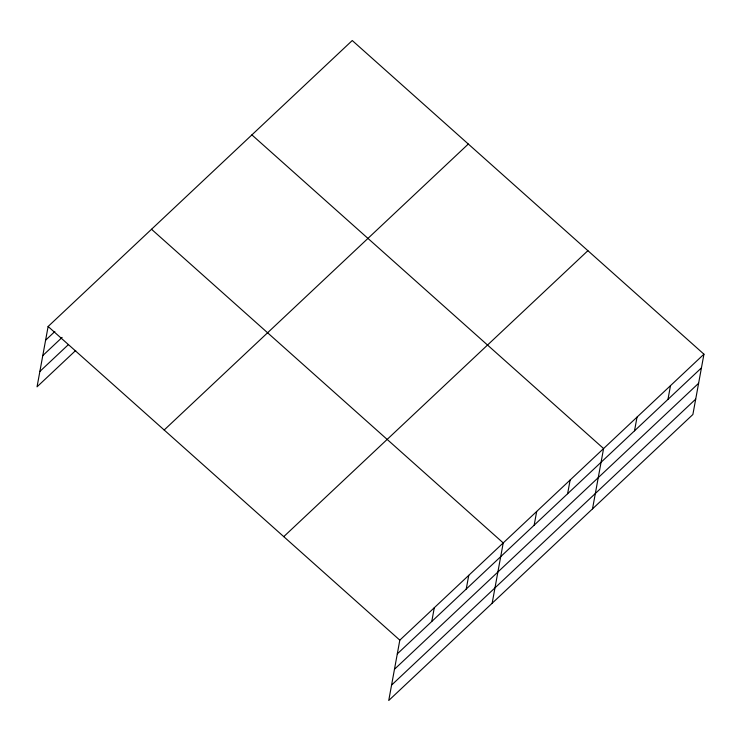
<?xml version="1.0" encoding="UTF-8"?>
<svg xmlns="http://www.w3.org/2000/svg" width="741" height="741" viewBox="0 0 741 741"><rect width="100%" height="100%" fill="white"/><g stroke="black" fill="none" stroke-linecap="round" stroke-linejoin="round"><path stroke-width="1.11" d="M703.95 354.189L399.816 640.15L388.747 700.477L692.881 414.506L703.95 354.189L352.253 40.523L48.119 326.494L37.05 386.811L75.721 350.456M431.771 621.467L434.291 607.74M466.237 589.058L468.757 575.331M492.154 603.248L503.222 542.921L151.525 229.265M534.159 525.193L536.679 511.466M567.615 493.738L570.135 480.011M592.513 508.872L603.591 448.555L251.884 134.89M634.518 430.817L637.038 417.1M667.974 399.362L670.494 385.644M45.599 340.212L54.853 331.523M42.783 355.597L62.114 337.414M39.875 371.436L68.459 344.556M164.178 430.002L468.312 144.032M283.757 536.641L587.891 250.68M397.306 653.877L701.431 367.906M394.481 669.253L698.606 383.282M391.572 685.101L695.697 399.13M48.119 326.494L399.816 640.15"/></g></svg>
